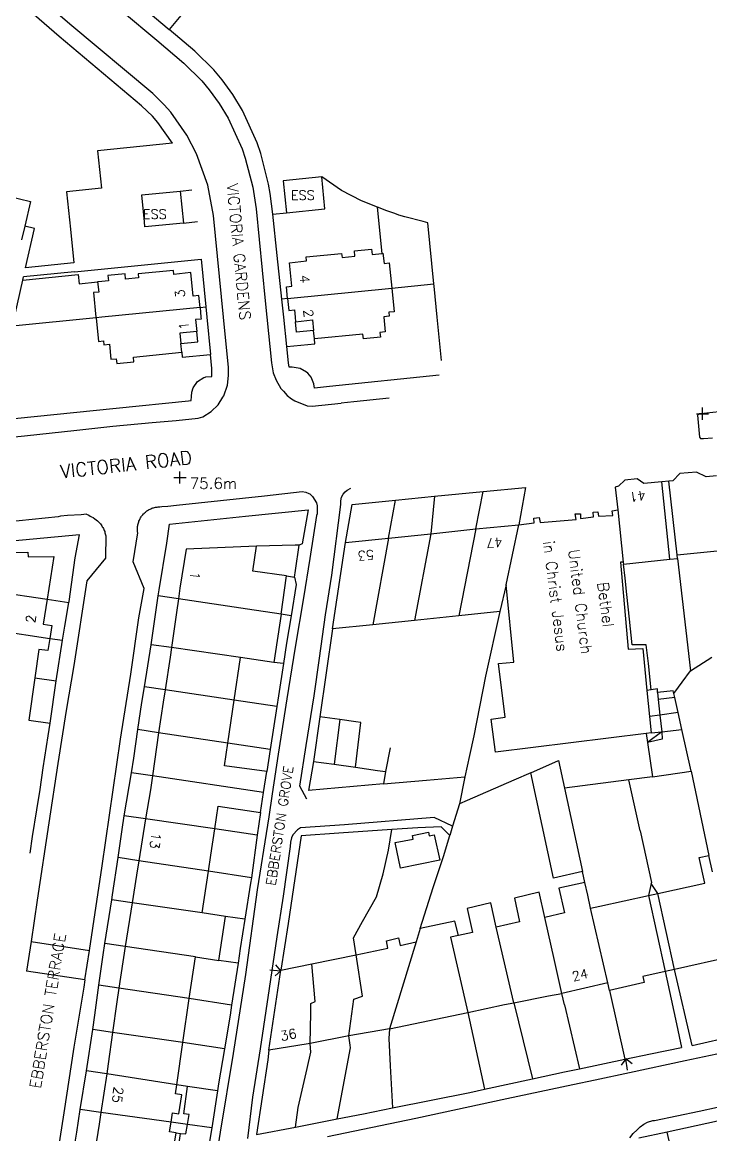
# Model space of a CAD drawing. Extents: x 427500 to 429848, y 434500 to 436505.
# Drawn here: x 428686.5 to 428773.8, y 435396.3 to 435537.4 of the extents above; entities that cross this region are included whole.
import ezdxf

# ---------------------------------------------------------------- set-up
doc = ezdxf.new("R2010")
doc.units = 0
doc.layers.add('LPTIP_Ex_Base', color=8, linetype='Continuous')
doc.styles.add('MtXpl_Romans', font='romans__.ttf')

msp = doc.modelspace()

# ---------------------------------------------------------------- linework, layer by layer
at = {"layer": 'LPTIP_Ex_Base', "color": 251, "true_color": 0x636466}
for p, q in [((428713.66, 435546.69), (428705.19, 435536.5)), ((428700.61, 435540.39), (428704.94, 435536.71)), ((428692.6, 435537.18), (428689.55, 435539.8)), ((428699.27, 435538.79), (428703.6, 435535.12)), ((428691.25, 435535.59), (428688.07, 435538.34)), ((428703.09, 435528.35), (428692.6, 435537.18)), ((428704.94, 435536.71), (428705.19, 435536.5)), ((428708.45, 435533.75), (428705.19, 435536.5)), ((428701.69, 435526.81), (428691.25, 435535.59)), ((428703.6, 435535.12), (428707.04, 435532.22)), ((428710.83, 435531.37), (428708.45, 435533.75)), ((428707.04, 435532.22), (428709.3, 435529.96)), ((428711.9, 435530.11), (428710.83, 435531.37)), ((428713.26, 435528.24), (428711.9, 435530.11)), ((428709.3, 435529.96), (428710.27, 435528.82)), ((428710.27, 435528.82), (428711.53, 435527.09)), ((428704.56, 435526.93), (428703.09, 435528.35)), ((428714.48, 435526.23), (428713.26, 435528.24)), ((428703.05, 435525.49), (428701.69, 435526.81)), ((428705.39, 435525.99), (428704.56, 435526.93)), ((428707.43, 435523.09), (428705.39, 435525.99)), ((428711.53, 435527.09), (428712.64, 435525.26)), ((428716.35, 435522.11), (428714.48, 435526.23)), ((428703.76, 435524.7), (428703.05, 435525.49)), ((428705.62, 435522.06), (428703.76, 435524.7)), ((428712.64, 435525.26), (428714.42, 435521.34)), ((428708.66, 435520.73), (428707.43, 435523.09)), ((428705.62, 435522.06), (428696.11, 435521.09)), ((428716.82, 435520.76), (428716.35, 435522.11)), ((428696.11, 435521.09), (428696.58, 435516.34)), ((428710.07, 435516.76), (428708.66, 435520.73)), ((428714.42, 435521.34), (428714.83, 435520.15)), ((428717.77, 435516.87), (428716.82, 435520.76)), ((428714.83, 435520.15), (428715.78, 435516.5)), ((428724.52, 435517.8), (428719.63, 435517.31)), ((428727.01, 435516.05), (428724.52, 435517.8)), ((428724.92, 435513.74), (428724.52, 435517.8)), ((428680.14, 435516.46), (428687.58, 435514.69)), ((428696.58, 435516.34), (428692.18, 435515.9)), ((428701.7, 435515.51), (428706.59, 435516)), ((428706.59, 435516), (428708.06, 435516.15)), ((428706.59, 435516), (428706.99, 435511.94)), ((428710.8, 435512.88), (428710.07, 435516.76)), ((428715.78, 435516.5), (428716.2, 435513.73)), ((428717.99, 435515.67), (428717.77, 435516.87)), ((428719.63, 435517.31), (428720.04, 435513.25)), ((428729.56, 435514.77), (428727.01, 435516.05)), ((428687.58, 435514.69), (428686.87, 435511.54)), ((428692.18, 435515.9), (428692.65, 435511.16)), ((428702.04, 435512.1), (428701.7, 435515.51)), ((428718.32, 435513.08), (428717.99, 435515.67)), ((428731.59, 435513.97), (428729.56, 435514.77)), ((428716.2, 435513.73), (428717.37, 435502.07)), ((428718.32, 435513.08), (428720.04, 435513.25)), ((428720.04, 435513.25), (428724.92, 435513.74)), ((428732.78, 435513.5), (428731.59, 435513.97)), ((428732.17, 435508.09), (428731.59, 435513.97)), ((428733.78, 435513.14), (428732.78, 435513.5)), ((428702.11, 435511.45), (428702.04, 435512.1)), ((428706.99, 435511.94), (428702.11, 435511.45)), ((428706.99, 435511.94), (428708.77, 435512.12)), ((428712.05, 435500), (428710.8, 435512.88)), ((428718.89, 435507.83), (428718.32, 435513.08)), ((428734.32, 435512.95), (428733.78, 435513.14)), ((428735.04, 435512.73), (428734.32, 435512.95)), ((428737.38, 435512.12), (428735.04, 435512.73)), ((428737.97, 435511.97), (428737.38, 435512.12)), ((428738.75, 435504.22), (428737.97, 435511.97)), ((428686.87, 435511.54), (428686.47, 435509.79)), ((428688.12, 435511.26), (428686.87, 435511.54)), ((428686.98, 435506.26), (428688.12, 435511.26)), ((428692.65, 435511.16), (428693.08, 435506.87)), ((428719.48, 435502.28), (428718.89, 435507.83)), ((428722.55, 435507.63), (428727.05, 435508.08)), ((428722.6, 435507.13), (428722.55, 435507.63)), ((428727.05, 435508.08), (428727.1, 435507.58)), ((428727.1, 435507.58), (428728.74, 435507.75)), ((428728.67, 435508.41), (428730.85, 435508.63)), ((428728.74, 435507.75), (428728.67, 435508.41)), ((428730.85, 435508.63), (428730.92, 435507.96)), ((428730.92, 435507.96), (428732.17, 435508.09)), ((428732.17, 435508.09), (428732.29, 435508.1)), ((428732.29, 435508.1), (428732.42, 435506.81)), ((428693.08, 435506.87), (428686.98, 435506.26)), ((428693.19, 435505.74), (428709.24, 435507.35)), ((428709.24, 435507.35), (428709.83, 435501.32)), ((428720.45, 435506.91), (428722.6, 435507.13)), ((428720.75, 435503.92), (428720.45, 435506.91)), ((428732.42, 435506.81), (428733.09, 435506.88)), ((428733.09, 435506.88), (428733.41, 435503.68)), ((428686.63, 435504.68), (428693.63, 435505.39)), ((428686.63, 435504.68), (428686.72, 435505.1)), ((428693.19, 435505.74), (428686.72, 435505.1)), ((428693.63, 435505.39), (428693.75, 435504.23)), ((428699.59, 435505.48), (428697.42, 435505.27)), ((428697.42, 435505.27), (428697.48, 435504.6)), ((428699.66, 435504.82), (428699.59, 435505.48)), ((428701.29, 435504.98), (428699.66, 435504.82)), ((428705.73, 435505.93), (428701.24, 435505.48)), ((428701.24, 435505.48), (428701.29, 435504.98)), ((428705.78, 435505.43), (428705.73, 435505.93)), ((428707.93, 435505.65), (428705.78, 435505.43)), ((428708.22, 435502.66), (428707.93, 435505.65)), ((428685.56, 435500), (428686.63, 435504.68)), ((428693.75, 435504.23), (428696.11, 435504.47)), ((428696.23, 435504.48), (428696.11, 435504.47)), ((428696.11, 435504.47), (428696.24, 435503.18)), ((428697.48, 435504.6), (428696.23, 435504.48)), ((428720.04, 435503.85), (428720.75, 435503.92)), ((428720.19, 435502.35), (428720.04, 435503.85)), ((428720.19, 435502.35), (428733.41, 435503.68)), ((428733.41, 435503.68), (428738.75, 435504.22)), ((428733.41, 435503.68), (428733.71, 435500.68)), ((428738.78, 435503.91), (428738.75, 435504.22)), ((428739.17, 435500), (428738.78, 435503.91)), ((428696.24, 435503.18), (428695.58, 435503.11)), ((428695.58, 435503.11), (428695.89, 435500)), ((428708.94, 435502.73), (428708.22, 435502.66)), ((428709.09, 435501.24), (428708.94, 435502.73)), ((428717.37, 435502.07), (428717.57, 435500)), ((428720.19, 435502.35), (428719.48, 435502.28)), ((428719.72, 435500), (428719.48, 435502.28)), ((428720.19, 435502.35), (428720.34, 435500.86)), ((428709.09, 435501.24), (428696.65, 435500)), ((428709.09, 435501.24), (428709.83, 435501.32)), ((428709.09, 435501.24), (428709.21, 435500)), ((428709.83, 435501.32), (428709.96, 435500)), ((428720.34, 435500.86), (428721.05, 435500.93)), ((428721.05, 435500.93), (428721.15, 435500)), ((428733.71, 435500.68), (428733.04, 435500.61)), ((428733.04, 435500.61), (428733.09, 435500.11)), ((428695.9, 435499.92), (428685.31, 435498.87)), ((428695.89, 435500), (428695.9, 435499.92)), ((428696.65, 435500), (428695.9, 435499.92)), ((428695.9, 435499.92), (428696.2, 435496.93)), ((428709.24, 435499.75), (428708.52, 435499.68)), ((428708.52, 435499.68), (428708.67, 435498.17)), ((428709.21, 435500), (428709.24, 435499.75)), ((428709.96, 435500), (428710.42, 435495.28)), ((428712.68, 435493.62), (428712.05, 435500)), ((428717.57, 435500), (428718.14, 435494.2)), ((428720.11, 435496.26), (428719.72, 435500)), ((428721.15, 435500), (428721.21, 435499.42)), ((428721.21, 435499.42), (428723.35, 435499.64)), ((428721.34, 435498.11), (428721.21, 435499.42)), ((428723.35, 435499.64), (428723.49, 435498.32)), ((428733.09, 435500.11), (428732.39, 435500.04)), ((428732.39, 435500.04), (428732.39, 435500)), ((428732.39, 435500), (428732.58, 435498.13)), ((428739.73, 435494.49), (428739.17, 435500)), ((428708.67, 435498.17), (428706.53, 435497.96)), ((428706.53, 435497.96), (428706.66, 435496.65)), ((428708.8, 435496.86), (428708.67, 435498.17)), ((428723.49, 435498.32), (428721.34, 435498.11)), ((428723.6, 435497.23), (428723.49, 435498.32)), ((428729.73, 435497.84), (428723.6, 435497.23)), ((428729.8, 435497.23), (428729.73, 435497.84)), ((428732.58, 435498.13), (428731.91, 435498.06)), ((428731.91, 435498.06), (428731.98, 435497.45)), ((428696.2, 435496.93), (428696.86, 435496.99)), ((428696.86, 435496.99), (428696.91, 435496.49)), ((428696.91, 435496.49), (428697.61, 435496.57)), ((428697.61, 435496.57), (428697.8, 435494.66)), ((428706.66, 435496.65), (428708.8, 435496.86)), ((428706.77, 435495.55), (428706.66, 435496.65)), ((428720.11, 435496.26), (428723.66, 435496.61)), ((428720.33, 435494.2), (428720.11, 435496.26)), ((428723.66, 435496.61), (428723.6, 435497.23)), ((428731.98, 435497.45), (428729.8, 435497.23)), ((428700.64, 435494.94), (428706.77, 435495.55)), ((428700.71, 435494.33), (428700.64, 435494.94)), ((428706.77, 435495.55), (428706.83, 435494.92)), ((428706.83, 435494.92), (428710.42, 435495.28)), ((428710.59, 435493.5), (428710.42, 435495.28)), ((428697.8, 435494.66), (428698.47, 435494.73)), ((428698.47, 435494.73), (428698.53, 435494.11)), ((428698.53, 435494.11), (428700.71, 435494.33)), ((428710.6, 435492.69), (428710.59, 435493.5)), ((428712.69, 435492.59), (428712.68, 435493.62)), ((428718.14, 435494.2), (428718.37, 435492.93)), ((428720.38, 435493.65), (428720.33, 435494.2)), ((428720.78, 435493.66), (428720.38, 435493.65)), ((428721.77, 435493.5), (428720.78, 435493.66)), ((428722.58, 435493.04), (428721.77, 435493.5)), ((428708.79, 435491.83), (428709.59, 435492.35)), ((428709.59, 435492.35), (428709.73, 435492.4)), ((428709.73, 435492.4), (428709.83, 435492.42)), ((428709.83, 435492.42), (428710.58, 435492.48)), ((428710.58, 435492.48), (428710.6, 435492.69)), ((428712.56, 435491.37), (428712.69, 435492.59)), ((428718.37, 435492.93), (428718.73, 435491.99)), ((428718.73, 435491.99), (428719.34, 435490.96)), ((428722.76, 435492.89), (428722.58, 435493.04)), ((428723.17, 435492.4), (428722.76, 435492.89)), ((428723.54, 435491.54), (428723.17, 435492.4)), ((428739.4, 435492.65), (428725.49, 435491.19)), ((428708.06, 435490.48), (428708.23, 435491.04)), ((428708.23, 435491.04), (428708.79, 435491.83)), ((428712.09, 435490), (428712.56, 435491.37)), ((428719.34, 435490.96), (428719.67, 435490.6)), ((428719.67, 435490.6), (428720.14, 435490.07)), ((428723.62, 435490.99), (428723.54, 435491.54)), ((428725.49, 435491.19), (428723.62, 435490.99)), ((428698.45, 435488.45), (428707.62, 435489.39)), ((428707.62, 435489.39), (428707.97, 435489.43)), ((428707.97, 435489.43), (428707.99, 435489.94)), ((428707.99, 435489.94), (428708.06, 435490.48)), ((428711.37, 435488.88), (428711.98, 435489.84)), ((428711.98, 435489.84), (428712.09, 435490)), ((428720.14, 435490.07), (428720.7, 435489.62)), ((428720.7, 435489.62), (428721.11, 435489.37)), ((428721.11, 435489.37), (428722.66, 435488.75)), ((428728.6, 435489.26), (428727, 435489.09)), ((428733.07, 435489.74), (428728.6, 435489.26)), ((428685.55, 435487.15), (428698.45, 435488.45)), ((428709.45, 435487.37), (428710.51, 435488.03)), ((428710.51, 435488.03), (428711.37, 435488.88)), ((428722.66, 435488.75), (428723.3, 435488.69)), ((428723.3, 435488.69), (428727, 435489.09)), ((428773.74, 435487.87), (428772.61, 435487.75)), ((428773.75, 435487.87), (428773.74, 435487.87)), ((428775.31, 435488.04), (428773.75, 435487.87)), ((428698.05, 435486.15), (428703.04, 435486.62)), ((428703.04, 435486.62), (428706.05, 435486.9)), ((428706.05, 435486.9), (428708.87, 435487.18)), ((428708.87, 435487.18), (428709.45, 435487.37)), ((428772.42, 435487.75), (428772.16, 435487.55)), ((428772.16, 435487.55), (428772.44, 435484.79)), ((428772.61, 435487.75), (428772.42, 435487.75)), ((428677.38, 435484.04), (428686.85, 435484.95)), ((428686.85, 435484.95), (428693.46, 435485.66)), ((428693.46, 435485.66), (428698.05, 435486.15)), ((428772.44, 435484.79), (428772.57, 435484.6)), ((428772.57, 435484.6), (428772.95, 435484.6)), ((428772.95, 435484.6), (428774.06, 435484.71)), ((428762.95, 435479.3), (428762.15, 435478.55)), ((428764.5, 435479.5), (428762.95, 435479.3)), ((428765.35, 435478.9), (428764.5, 435479.5)), ((428769.95, 435480.15), (428769.05, 435479.25)), ((428772.05, 435480.35), (428769.95, 435480.15)), ((428773.25, 435479.75), (428772.05, 435480.35)), ((428774.6, 435479.89), (428773.25, 435479.75)), ((428717.25, 435477.35), (428722.05, 435477.9)), ((428722.05, 435477.9), (428722.5, 435477.8)), ((428727.5, 435477.85), (428727.75, 435478.05)), ((428727.75, 435478.05), (428728.2, 435478.3)), ((428744.98, 435477.87), (428750.35, 435478.4)), ((428750.35, 435478.4), (428749.51, 435473.66)), ((428762.15, 435478.55), (428761.75, 435478.45)), ((428761.75, 435478.45), (428762.07, 435475.55)), ((428767.65, 435479.12), (428765.35, 435478.9)), ((428768.55, 435479.2), (428767.65, 435479.12)), ((428768.65, 435469.29), (428767.65, 435479.12)), ((428769.05, 435479.25), (428768.55, 435479.2)), ((428769.6, 435469.85), (428768.55, 435479.2)), ((428706.1, 435476.15), (428717.25, 435477.35)), ((428722.5, 435477.8), (428722.9, 435477.65)), ((428722.9, 435477.65), (428723, 435477.6)), ((428723, 435477.6), (428723.35, 435477.25)), ((428723.35, 435477.25), (428723.85, 435476.45)), ((428726.95, 435476.7), (428727.05, 435477.15)), ((428726.95, 435476.25), (428726.95, 435476.7)), ((428727.05, 435477.15), (428727.25, 435477.55)), ((428727.25, 435477.55), (428727.5, 435477.85)), ((428728.4, 435476.25), (428733.86, 435476.78)), ((428732.99, 435471.97), (428733.86, 435476.78)), ((428733.86, 435476.78), (428738.84, 435477.27)), ((428738.84, 435477.27), (428738.35, 435472.53)), ((428738.84, 435477.27), (428744.98, 435477.87)), ((428744.05, 435473.13), (428744.98, 435477.87)), ((428701.91, 435475.03), (428701.99, 435475.11)), ((428701.99, 435475.11), (428702.07, 435475.19)), ((428702.07, 435475.19), (428702.16, 435475.27)), ((428702.16, 435475.27), (428702.26, 435475.35)), ((428702.26, 435475.35), (428702.36, 435475.42)), ((428702.36, 435475.42), (428702.45, 435475.49)), ((428702.45, 435475.49), (428702.55, 435475.55)), ((428702.55, 435475.55), (428702.66, 435475.6)), ((428702.66, 435475.6), (428702.76, 435475.66)), ((428702.76, 435475.66), (428702.87, 435475.7)), ((428702.87, 435475.7), (428702.98, 435475.75)), ((428702.98, 435475.75), (428703.09, 435475.79)), ((428703.09, 435475.79), (428703.21, 435475.82)), ((428703.21, 435475.82), (428703.32, 435475.85)), ((428703.32, 435475.85), (428703.44, 435475.88)), ((428703.44, 435475.88), (428703.55, 435475.9)), ((428703.55, 435475.9), (428703.67, 435475.91)), ((428703.67, 435475.91), (428703.79, 435475.92)), ((428703.79, 435475.92), (428704.01, 435475.93)), ((428704.01, 435475.93), (428704.26, 435475.96)), ((428704.26, 435475.96), (428705, 435476.03)), ((428705, 435476.03), (428706.1, 435476.15)), ((428714.85, 435474.75), (428722.8, 435475.55)), ((428722.8, 435475.55), (428722.05, 435471.25)), ((428723.85, 435476.45), (428723.95, 435476.05)), ((428723.95, 435476.05), (428723.95, 435475.05)), ((428725.8, 435467.25), (428726.95, 435476.25)), ((428727.55, 435471.4), (428728.4, 435476.25)), ((428758.95, 435475.25), (428759.55, 435475.3)), ((428759, 435474.65), (428758.95, 435475.25)), ((428759.55, 435475.3), (428759.6, 435474.75)), ((428761.35, 435475.45), (428762.07, 435475.55)), ((428761.45, 435474.85), (428761.35, 435475.45)), ((428762.07, 435475.55), (428762.75, 435468.9)), ((428691.1, 435474.65), (428684.5, 435474)), ((428691.4, 435474.75), (428691.1, 435474.65)), ((428692.3, 435474.85), (428691.4, 435474.75)), ((428694, 435474.94), (428692.3, 435474.85)), ((428694.69, 435475), (428694, 435474.94)), ((428694.69, 435475), (428694.99, 435474.86)), ((428694.99, 435474.86), (428695.17, 435474.77)), ((428695.17, 435474.77), (428695.35, 435474.68)), ((428695.35, 435474.68), (428695.52, 435474.57)), ((428695.52, 435474.57), (428695.76, 435474.41)), ((428695.76, 435474.41), (428695.77, 435474.4)), ((428695.77, 435474.4), (428695.93, 435474.28)), ((428695.93, 435474.28), (428696.08, 435474.16)), ((428696.08, 435474.16), (428696.23, 435474.02)), ((428696.23, 435474.02), (428696.37, 435473.87)), ((428696.37, 435473.87), (428696.46, 435473.77)), ((428696.46, 435473.77), (428696.54, 435473.66)), ((428696.54, 435473.66), (428696.62, 435473.54)), ((428701.19, 435473.56), (428701.22, 435473.67)), ((428701.22, 435473.67), (428701.24, 435473.79)), ((428701.24, 435473.79), (428701.27, 435473.9)), ((428701.27, 435473.9), (428701.31, 435474.02)), ((428701.31, 435474.02), (428701.35, 435474.13)), ((428701.35, 435474.13), (428701.4, 435474.24)), ((428701.4, 435474.24), (428701.45, 435474.34)), ((428701.45, 435474.34), (428701.5, 435474.45)), ((428701.5, 435474.45), (428701.56, 435474.55)), ((428701.56, 435474.55), (428701.62, 435474.65)), ((428701.62, 435474.65), (428701.69, 435474.75)), ((428701.69, 435474.75), (428701.76, 435474.84)), ((428701.76, 435474.84), (428701.83, 435474.94)), ((428701.83, 435474.94), (428701.91, 435475.03)), ((428704.9, 435471.35), (428705.2, 435473.75)), ((428705.2, 435473.75), (428714.85, 435474.75)), ((428723.85, 435474.85), (428723, 435469.4)), ((428723.95, 435475.05), (428723.85, 435474.85)), ((428744.05, 435473.13), (428749.51, 435473.66)), ((428747.91, 435466.06), (428749.51, 435473.66)), ((428749.51, 435473.66), (428751.45, 435473.9)), ((428751.4, 435474.5), (428752.1, 435474.6)), ((428751.45, 435473.9), (428751.4, 435474.5)), ((428752.1, 435474.6), (428752.2, 435473.95)), ((428752.2, 435473.95), (428756.8, 435474.35)), ((428756.8, 435474.35), (428756.65, 435475.05)), ((428756.65, 435475.05), (428757.35, 435475.05)), ((428757.35, 435475.05), (428757.35, 435474.45)), ((428757.35, 435474.45), (428759, 435474.65)), ((428759.6, 435474.75), (428761.45, 435474.85)), ((428693.8, 435472.4), (428678.15, 435470.9)), ((428693.25, 435469.45), (428693.8, 435472.4)), ((428696.62, 435473.54), (428696.7, 435473.42)), ((428696.7, 435473.42), (428696.77, 435473.3)), ((428696.77, 435473.3), (428696.83, 435473.18)), ((428696.83, 435473.18), (428696.9, 435473.05)), ((428696.9, 435473.05), (428696.95, 435472.93)), ((428696.95, 435472.93), (428697, 435472.8)), ((428697, 435472.8), (428697.04, 435472.66)), ((428697.04, 435472.66), (428697.08, 435472.53)), ((428697.08, 435472.53), (428697.12, 435472.39)), ((428697.12, 435472.39), (428697.14, 435472.26)), ((428697.14, 435472.26), (428697.12, 435469.51)), ((428700.63, 435468.96), (428701.19, 435472.62)), ((428701.15, 435473.21), (428701.16, 435473.32)), ((428701.15, 435473.09), (428701.15, 435473.21)), ((428701.15, 435472.97), (428701.15, 435473.09)), ((428701.16, 435472.85), (428701.15, 435472.97)), ((428701.16, 435473.32), (428701.18, 435473.44)), ((428701.17, 435472.74), (428701.16, 435472.85)), ((428701.19, 435472.62), (428701.17, 435472.74)), ((428701.18, 435473.44), (428701.19, 435473.56)), ((428732.99, 435471.97), (428738.35, 435472.53)), ((428738.35, 435472.53), (428736.3, 435461.53)), ((428738.35, 435472.53), (428744.05, 435473.13)), ((428744.05, 435473.13), (428741.89, 435462.11)), ((428703.9, 435465.4), (428704.9, 435471.35)), ((428716.25, 435470.95), (428707.35, 435470.55)), ((428715.8, 435467.79), (428716.25, 435470.95)), ((428721.15, 435471.06), (428716.25, 435470.95)), ((428721.68, 435471.07), (428721.15, 435471.06)), ((428721.21, 435467.86), (428721.68, 435471.07)), ((428722.05, 435471.25), (428721.68, 435471.07)), ((428725.9, 435460.45), (428727.55, 435471.4)), ((428727.55, 435471.4), (428732.99, 435471.97)), ((428732.99, 435471.97), (428731, 435460.98)), ((428685.75, 435470.15), (428687.25, 435470.2)), ((428687.25, 435470.2), (428687.3, 435469.6)), ((428687.3, 435469.6), (428690.55, 435469.65)), ((428690.55, 435469.65), (428689.7, 435464.21)), ((428692.5, 435463.95), (428693.25, 435469.45)), ((428697.11, 435469.43), (428694.75, 435466.56)), ((428697.12, 435469.51), (428697.11, 435469.43)), ((428707.35, 435470.55), (428706.55, 435465.6)), ((428769.6, 435469.85), (428775.5, 435470.43)), ((428769.65, 435469.4), (428769.6, 435469.85)), ((428702, 435465.59), (428700.63, 435468.96)), ((428723, 435469.4), (428722.2, 435464.4)), ((428762.75, 435468.9), (428762.4, 435468.9)), ((428762.4, 435468.9), (428763.4, 435457.9)), ((428762.75, 435468.9), (428762.8, 435468.65)), ((428762.8, 435468.65), (428768.65, 435469.29)), ((428763, 435466.9), (428762.8, 435468.65)), ((428768.65, 435469.29), (428769.65, 435469.4)), ((428769.65, 435469.4), (428771.3, 435455.15)), ((428720.07, 435467.17), (428715.8, 435467.79)), ((428719.36, 435462.31), (428720.07, 435467.17)), ((428720.07, 435467.17), (428721.09, 435467.02)), ((428721.09, 435467.02), (428721.21, 435467.86)), ((428721.09, 435467.02), (428721.3, 435466.1)), ((428725, 435462.25), (428725.8, 435467.25)), ((428763.2, 435464.8), (428763, 435466.9)), ((428680.81, 435465.54), (428689.7, 435464.21)), ((428694.75, 435466.56), (428693.1, 435455.8)), ((428701.35, 435461.85), (428702, 435465.59)), ((428703.79, 435464.66), (428703.9, 435465.4)), ((428706.55, 435465.6), (428706.35, 435464.27)), ((428721.3, 435466.1), (428720.63, 435462.1)), ((428747.91, 435466.06), (428747.1, 435462.65)), ((428748.9, 435456.25), (428747.91, 435466.06)), ((428689.7, 435464.21), (428689.2, 435461.05)), ((428689.7, 435464.21), (428692.47, 435463.79)), ((428691.95, 435460.8), (428692.47, 435463.79)), ((428692.47, 435463.79), (428692.5, 435463.95)), ((428702.9, 435458.45), (428703.79, 435464.66)), ((428706.35, 435464.27), (428703.79, 435464.66)), ((428706.35, 435464.27), (428706.1, 435462.55)), ((428715.12, 435462.95), (428706.35, 435464.27)), ((428722.2, 435464.4), (428721.15, 435458.15)), ((428763.55, 435461.7), (428763.2, 435464.8)), ((428706.1, 435462.55), (428705.47, 435458.08)), ((428719.36, 435462.31), (428715.12, 435462.95)), ((428747.1, 435462.65), (428741.89, 435462.11)), ((428747.1, 435462.65), (428745.3, 435454.45)), ((428689.2, 435461.05), (428690.3, 435460.9)), ((428700.3, 435454.7), (428701.35, 435461.85)), ((428719.36, 435462.31), (428718.47, 435456.21)), ((428720.63, 435462.1), (428719.36, 435462.31)), ((428720.63, 435462.1), (428720.05, 435458.65)), ((428724.25, 435456.75), (428725, 435462.25)), ((428731, 435460.98), (428725.9, 435460.45)), ((428736.3, 435461.53), (428731, 435460.98)), ((428741.89, 435462.11), (428736.3, 435461.53)), ((428763.9, 435458.45), (428763.55, 435461.7)), ((428680.13, 435460.74), (428690.05, 435459.25)), ((428690.3, 435460.9), (428690.05, 435459.25)), ((428691.67, 435459.01), (428691.95, 435460.8)), ((428725.9, 435460.45), (428724.27, 435449.32)), ((428690.05, 435459.25), (428689.8, 435457.7)), ((428690.05, 435459.25), (428691.67, 435459.01)), ((428690.85, 435453.85), (428691.67, 435459.01)), ((428702.03, 435453.1), (428702.9, 435458.45)), ((428705.47, 435458.08), (428702.9, 435458.45)), ((428720.05, 435458.65), (428719.66, 435456.05)), ((428721.15, 435458.15), (428720.1, 435451.6)), ((428765.65, 435458.45), (428763.9, 435458.45)), ((428765.95, 435456.05), (428765.65, 435458.45)), ((428688.65, 435457.85), (428688.14, 435454.25)), ((428689.8, 435457.7), (428688.65, 435457.85)), ((428705.3, 435456.85), (428704.65, 435452.71)), ((428705.47, 435458.08), (428705.3, 435456.85)), ((428714.23, 435456.83), (428705.47, 435458.08)), ((428713.4, 435451.41), (428714.23, 435456.83)), ((428718.47, 435456.21), (428714.23, 435456.83)), ((428723.55, 435451.95), (428724.25, 435456.75)), ((428763.4, 435457.9), (428765.25, 435457.95)), ((428765.25, 435457.95), (428765.76, 435452.65)), ((428771.3, 435455.15), (428774, 435456.85)), ((428693.1, 435455.8), (428692.1, 435450.1)), ((428719.66, 435456.05), (428718.47, 435456.21)), ((428719.66, 435456.05), (428719.05, 435451.95)), ((428746.95, 435456.05), (428748.9, 435456.25)), ((428747.8, 435449.25), (428746.95, 435456.05)), ((428766.3, 435452.73), (428765.95, 435456.05)), ((428688.14, 435454.25), (428687.38, 435448.89)), ((428688.14, 435454.25), (428690.85, 435453.85)), ((428699, 435446.45), (428700.3, 435454.7)), ((428745.3, 435454.45), (428743.8, 435446.9)), ((428770.23, 435453.71), (428771.3, 435455.15)), ((428690.08, 435448.5), (428690.85, 435453.85)), ((428701.7, 435451.1), (428702.03, 435453.1)), ((428704.65, 435452.71), (428702.03, 435453.1)), ((428704.65, 435452.71), (428704.4, 435451.15)), ((428713.4, 435451.41), (428704.65, 435452.71)), ((428766.3, 435452.73), (428765.76, 435452.65)), ((428765.76, 435452.65), (428766.08, 435449.35)), ((428767.1, 435452.85), (428766.3, 435452.73)), ((428767.1, 435452.4), (428767.1, 435452.85)), ((428769.1, 435452.6), (428767.1, 435452.4)), ((428769.17, 435452.28), (428769.1, 435452.6)), ((428769.17, 435452.28), (428769.77, 435453.08)), ((428769.77, 435453.08), (428770.23, 435453.71)), ((428701.22, 435447.69), (428701.7, 435451.1)), ((428704.4, 435451.15), (428703.84, 435447.29)), ((428712.61, 435445.96), (428713.4, 435451.41)), ((428718.84, 435450.59), (428713.4, 435451.41)), ((428719.05, 435451.95), (428718.84, 435450.59)), ((428720.1, 435451.6), (428719, 435444.55)), ((428722.55, 435445.65), (428723.55, 435451.95)), ((428767.1, 435452.4), (428767.19, 435451.5)), ((428769.29, 435451.75), (428767.19, 435451.5)), ((428767.19, 435451.5), (428767.39, 435449.53)), ((428769.29, 435451.75), (428769.17, 435452.28)), ((428769.71, 435449.85), (428769.29, 435451.75)), ((428692.1, 435450.1), (428691.05, 435443.4)), ((428718.84, 435450.59), (428717.99, 435445.14)), ((428769.71, 435449.85), (428767.39, 435449.53)), ((428770.18, 435447.7), (428769.71, 435449.85)), ((428687.38, 435448.89), (428690.08, 435448.5)), ((428689.85, 435446.9), (428690.08, 435448.5)), ((428724.27, 435449.32), (428723.5, 435443.65)), ((428726.8, 435448.96), (428724.27, 435449.32)), ((428726.8, 435448.96), (428726.1, 435443.28)), ((428728.85, 435448.68), (428726.8, 435448.96)), ((428728.81, 435442.9), (428729.5, 435448.59)), ((428729.5, 435448.59), (428728.85, 435448.68)), ((428746, 435449), (428747.8, 435449.25)), ((428746.55, 435444.8), (428746, 435449)), ((428767.39, 435449.53), (428766.08, 435449.35)), ((428766.08, 435449.35), (428766.28, 435447.25)), ((428767.39, 435449.53), (428767.64, 435447.41)), ((428689.22, 435442.85), (428689.85, 435446.9)), ((428700.7, 435444.05), (428701.22, 435447.69)), ((428703.84, 435447.29), (428701.22, 435447.69)), ((428703.84, 435447.29), (428703.05, 435441.8)), ((428712.61, 435445.96), (428703.84, 435447.29)), ((428743.8, 435446.9), (428743.25, 435444.4)), ((428765.65, 435447.17), (428746.55, 435444.8)), ((428766.28, 435447.25), (428765.65, 435447.17)), ((428765.65, 435447.17), (428765.81, 435446.04)), ((428767.64, 435447.41), (428765.85, 435446.05)), ((428766.28, 435447.25), (428767.64, 435447.41)), ((428767.64, 435447.41), (428770.18, 435447.7)), ((428767.64, 435447.41), (428767.7, 435446.45)), ((428771.35, 435442.4), (428770.18, 435447.7)), ((428696.7, 435430.4), (428699, 435446.45)), ((428712.2, 435443.1), (428712.61, 435445.96)), ((428717.99, 435445.14), (428712.61, 435445.96)), ((428721.75, 435440.5), (428722.55, 435445.65)), ((428765.85, 435446.05), (428765.81, 435446.04)), ((428765.81, 435446.04), (428766.45, 435441.7)), ((428767.7, 435446.45), (428765.85, 435446.05)), ((428700.39, 435442.19), (428700.7, 435444.05)), ((428717.99, 435445.14), (428717.55, 435442.35)), ((428719, 435444.55), (428718.24, 435439.52)), ((428733.2, 435445.36), (428732.6, 435442.35)), ((428743.25, 435444.4), (428742.65, 435441.7)), ((428688.8, 435440.1), (428689.22, 435442.85)), ((428691.05, 435443.4), (428689.9, 435435.85)), ((428717.55, 435442.35), (428712.2, 435443.1)), ((428723.5, 435443.65), (428722.85, 435439.97)), ((428723.5, 435443.65), (428726.1, 435443.28)), ((428726.1, 435443.28), (428728.81, 435442.9)), ((428728.81, 435442.9), (428731.6, 435442.5)), ((428751.05, 435442.2), (428754.56, 435443.75)), ((428754.56, 435443.75), (428755.32, 435440.23)), ((428699.49, 435436.74), (428700.39, 435442.19)), ((428703.05, 435441.8), (428700.39, 435442.19)), ((428703.05, 435441.8), (428702.8, 435440.05)), ((428717.14, 435439.7), (428703.05, 435441.8)), ((428717.14, 435439.7), (428717.55, 435442.35)), ((428731.6, 435442.5), (428732.6, 435442.35)), ((428732.6, 435442.35), (428732.35, 435440.8)), ((428732.35, 435440.8), (428737.81, 435441.28)), ((428737.81, 435441.28), (428742.65, 435441.7)), ((428742.65, 435441.7), (428742, 435438.25)), ((428748.88, 435441.25), (428742.95, 435438.67)), ((428751.05, 435442.2), (428748.88, 435441.25)), ((428753.9, 435428.85), (428751.05, 435442.2)), ((428763.47, 435441.31), (428755.32, 435440.23)), ((428766.45, 435441.7), (428763.47, 435441.31)), ((428764.9, 435434.85), (428763.47, 435441.31)), ((428766.45, 435441.7), (428771.35, 435442.4)), ((428771.35, 435442.4), (428773.62, 435431.7)), ((428688.39, 435437.5), (428688.8, 435440.1)), ((428702.8, 435440.05), (428702.19, 435436.35)), ((428722.65, 435438.85), (428721.75, 435440.5)), ((428732.35, 435440.8), (428722.85, 435439.97)), ((428755.32, 435440.23), (428757.6, 435429.7)), ((428716.75, 435437.15), (428717.14, 435439.7)), ((428718.24, 435439.52), (428717.8, 435436.6)), ((428742.95, 435438.67), (428742, 435438.25)), ((428687.85, 435434.1), (428688.39, 435437.5)), ((428710.96, 435435.08), (428711.4, 435437.95)), ((428711.4, 435437.95), (428716.75, 435437.15)), ((428716.75, 435437.15), (428716.35, 435434.29)), ((428742, 435438.25), (428741.11, 435435.42)), ((428689.9, 435435.85), (428688.45, 435426.05)), ((428699.2, 435435), (428699.49, 435436.74)), ((428702.19, 435436.35), (428699.49, 435436.74)), ((428702.19, 435436.35), (428701.75, 435433.7)), ((428710.96, 435435.08), (428702.19, 435436.35)), ((428717.63, 435435.54), (428716.35, 435427.35)), ((428717.8, 435436.6), (428717.63, 435435.54)), ((428727.4, 435435.6), (428721.85, 435435.2)), ((428738.8, 435436.55), (428727.4, 435435.6)), ((428741.11, 435435.42), (428738.8, 435436.55)), ((428698.69, 435431.45), (428699.2, 435435)), ((428710.45, 435431.75), (428710.96, 435435.08)), ((428716.35, 435434.29), (428710.96, 435435.08)), ((428716.35, 435434.29), (428715.6, 435428.89)), ((428721.9, 435434.2), (428720.25, 435423.1)), ((428720.85, 435434.35), (428720.7, 435433.95)), ((428721.45, 435434.95), (428720.85, 435434.35)), ((428721.85, 435435.2), (428721.45, 435434.95)), ((428726.7, 435434.54), (428721.9, 435434.2)), ((428733.42, 435435.02), (428726.7, 435434.54)), ((428733, 435432.4), (428733.42, 435435.02)), ((428736.7, 435435.2), (428733.42, 435435.02)), ((428736.05, 435434.25), (428738.05, 435434.65)), ((428736.1, 435433.8), (428736.05, 435434.25)), ((428739.65, 435435.35), (428736.7, 435435.2)), ((428738.05, 435434.65), (428738.15, 435434.2)), ((428738.15, 435434.2), (428738.8, 435434.35)), ((428738.8, 435434.35), (428739.5, 435431.1)), ((428740.75, 435434.25), (428739.65, 435435.35)), ((428739.95, 435431.6), (428740.75, 435434.25)), ((428741.11, 435435.42), (428740.75, 435434.25)), ((428764.9, 435434.85), (428766.35, 435428.3)), ((428687.54, 435431.99), (428687.85, 435434.1)), ((428701.75, 435433.7), (428701.34, 435431.05)), ((428720.5, 435432.85), (428719.65, 435426.55)), ((428720.55, 435433.4), (428720.5, 435432.85)), ((428720.7, 435433.95), (428720.55, 435433.4)), ((428733.85, 435433.35), (428736.1, 435433.8)), ((428734.5, 435430.1), (428733.85, 435433.35)), ((428698, 435426.7), (428698.69, 435431.45)), ((428701.34, 435431.05), (428698.69, 435431.45)), ((428710.15, 435429.72), (428710.45, 435431.75)), ((428732.3, 435429.4), (428733, 435432.4)), ((428738.65, 435427.65), (428739.95, 435431.6)), ((428772.4, 435431.45), (428773.62, 435431.7)), ((428773.1, 435428.2), (428772.4, 435431.45)), ((428774.06, 435429.65), (428773.62, 435431.7)), ((428695.5, 435422.5), (428696.7, 435430.4)), ((428701.34, 435431.05), (428701.05, 435429.2)), ((428710.15, 435429.72), (428701.34, 435431.05)), ((428739.5, 435431.1), (428734.5, 435430.1)), ((428701.05, 435429.2), (428700.49, 435425.72)), ((428709.37, 435424.43), (428710.15, 435429.72)), ((428715.6, 435428.89), (428710.15, 435429.72)), ((428715.6, 435428.89), (428715.5, 435428.2)), ((428731.45, 435426.45), (428732.3, 435429.4)), ((428757.6, 435429.7), (428753.9, 435428.85)), ((428757.88, 435428.3), (428757.6, 435429.7)), ((428715.5, 435428.2), (428714.79, 435423.64)), ((428716.35, 435427.35), (428714.85, 435416.6)), ((428737, 435422.45), (428738.65, 435427.65)), ((428757.88, 435428.3), (428754.6, 435427.55)), ((428754.6, 435427.55), (428755.3, 435424.45)), ((428758.25, 435426.69), (428757.88, 435428.3)), ((428766.31, 435428.14), (428765.95, 435426.64)), ((428766.35, 435428.3), (428766.31, 435428.14)), ((428767.15, 435426.9), (428766.31, 435428.14)), ((428767.15, 435426.9), (428773.1, 435428.2)), ((428688.45, 435426.05), (428687.66, 435420.79)), ((428697.03, 435420.54), (428697.9, 435426.09)), ((428697.9, 435426.09), (428698, 435426.7)), ((428700.49, 435425.72), (428697.9, 435426.09)), ((428700.49, 435425.72), (428699.6, 435420.16)), ((428709.37, 435424.43), (428700.49, 435425.72)), ((428719.65, 435426.55), (428718.85, 435421.4)), ((428729.7, 435423.35), (428731.45, 435426.45)), ((428745.95, 435425.7), (428742.95, 435425)), ((428746.66, 435422.63), (428745.95, 435425.7)), ((428752.1, 435427.05), (428748.95, 435426.3)), ((428748.95, 435426.3), (428749.6, 435423.3)), ((428752.83, 435423.83), (428752.1, 435427.05)), ((428758.62, 435425.04), (428758.25, 435426.69)), ((428759.8, 435425.3), (428765.95, 435426.64)), ((428765.95, 435426.64), (428767.15, 435426.9)), ((428765.95, 435426.64), (428768.05, 435416.98)), ((428769.27, 435417.25), (428767.15, 435426.9)), ((428712.32, 435423.98), (428709.37, 435424.43)), ((428742.95, 435425), (428743.65, 435421.95)), ((428755.3, 435424.45), (428752.83, 435423.83)), ((428758.62, 435425.04), (428759.8, 435425.3)), ((428760.78, 435415.55), (428758.62, 435425.04)), ((428711.47, 435418.39), (428712.32, 435423.98)), ((428714.79, 435423.64), (428712.32, 435423.98)), ((428714.79, 435423.64), (428714.2, 435419.9)), ((428720.25, 435423.1), (428719.35, 435417.15)), ((428728.55, 435421.25), (428729.7, 435423.35)), ((428741.4, 435423.4), (428737, 435422.45)), ((428741.85, 435421.56), (428741.4, 435423.4)), ((428749.6, 435423.3), (428746.66, 435422.63)), ((428754.05, 435418.4), (428752.83, 435423.83)), ((428695.07, 435419.67), (428695.5, 435422.5)), ((428737, 435422.45), (428736.48, 435420.76)), ((428741.85, 435421.56), (428740.85, 435421.35)), ((428743.65, 435421.95), (428741.85, 435421.56)), ((428748.87, 435413.04), (428746.66, 435422.63)), ((428687.66, 435420.79), (428687.09, 435417.03)), ((428687.66, 435420.79), (428695.07, 435419.67)), ((428696.8, 435419.1), (428697.03, 435420.54)), ((428699.6, 435420.16), (428697.03, 435420.54)), ((428699.6, 435420.16), (428698.81, 435414.87)), ((428708.52, 435418.84), (428699.6, 435420.16)), ((428718.85, 435421.4), (428717.85, 435414.85)), ((428728.9, 435419.12), (428728.55, 435421.25)), ((428732.75, 435420.9), (428734.25, 435421.25)), ((428732.9, 435419.95), (428732.75, 435420.9)), ((428736.48, 435420.76), (428733.12, 435409.74)), ((428734.25, 435421.25), (428734.45, 435420.3)), ((428734.45, 435420.3), (428736.48, 435420.76)), ((428740.85, 435421.35), (428743.03, 435411.8)), ((428694.49, 435415.92), (428695.07, 435419.67)), ((428696.27, 435415.25), (428696.8, 435419.1)), ((428707.7, 435413.55), (428708.52, 435418.84)), ((428708.52, 435418.84), (428711.47, 435418.39)), ((428714.2, 435419.9), (428713.92, 435418.05)), ((428723.25, 435417.96), (428728.9, 435419.12)), ((428728.9, 435419.12), (428732.9, 435419.95)), ((428729.7, 435413.85), (428728.9, 435419.12)), ((428776.41, 435418.85), (428769.27, 435417.25)), ((428713.92, 435418.05), (428711.47, 435418.39)), ((428713.92, 435418.05), (428713.1, 435412.74)), ((428719.35, 435417.15), (428723.25, 435417.96)), ((428723.7, 435413.2), (428723.25, 435417.96)), ((428754.97, 435414.22), (428754.05, 435418.4)), ((428769.27, 435417.25), (428768.05, 435416.98)), ((428771.5, 435407.61), (428769.27, 435417.25)), ((428694.49, 435415.92), (428687.09, 435417.03)), ((428694.49, 435415.92), (428694.35, 435415)), ((428714.85, 435416.6), (428713.3, 435406.6)), ((428717.8, 435407), (428719.35, 435417.15)), ((428768.05, 435416.98), (428765.25, 435416.35)), ((428765.25, 435416.35), (428765.4, 435415.6)), ((428768.05, 435416.98), (428769.4, 435410.95)), ((428694.35, 435415), (428693.1, 435407.4)), ((428695.75, 435411.45), (428696.27, 435415.25)), ((428698.81, 435414.87), (428696.27, 435415.25)), ((428698.81, 435414.87), (428698.55, 435413.15)), ((428707.7, 435413.55), (428698.81, 435414.87)), ((428717.85, 435414.85), (428716.7, 435407.2)), ((428760.78, 435415.55), (428754.97, 435414.22)), ((428761, 435414.6), (428760.78, 435415.55)), ((428765.4, 435415.6), (428761, 435414.6)), ((428761, 435414.6), (428762.95, 435405.86)), ((428698.55, 435413.15), (428698.01, 435409.26)), ((428706.91, 435407.97), (428707.7, 435413.55)), ((428713.1, 435412.74), (428707.7, 435413.55)), ((428723.15, 435412.95), (428723.7, 435413.2)), ((428727.95, 435408.82), (428728.6, 435413.5)), ((428728.6, 435413.5), (428729.7, 435413.85)), ((428747.7, 435412.8), (428748.87, 435413.04)), ((428748.87, 435413.04), (428753.27, 435413.89)), ((428748.87, 435413.04), (428751.26, 435403.37)), ((428753.27, 435413.89), (428754.97, 435414.22)), ((428755.3, 435412.75), (428754.97, 435414.22)), ((428713.1, 435412.74), (428712.9, 435411.45)), ((428723.06, 435407.85), (428723.15, 435411.7)), ((428723.15, 435411.7), (428723.15, 435412.95)), ((428733.12, 435409.74), (428743.03, 435411.8)), ((428743.03, 435411.8), (428747.7, 435412.8)), ((428743.03, 435411.8), (428745.16, 435402.05)), ((428755.3, 435412.75), (428757.2, 435404.65)), ((428695.48, 435409.63), (428695.75, 435411.45)), ((428712.9, 435411.45), (428712.19, 435407.2)), ((428769.4, 435410.95), (428770.15, 435407.35)), ((428694.7, 435404.4), (428695.48, 435409.63)), ((428698.01, 435409.26), (428695.48, 435409.63)), ((428698.01, 435409.26), (428697.45, 435405.3)), ((428706.91, 435407.97), (428698.01, 435409.26)), ((428727.95, 435408.82), (428723.06, 435407.85)), ((428733.12, 435409.74), (428727.95, 435408.82)), ((428728.11, 435407.63), (428727.95, 435408.82)), ((428733.12, 435409.74), (428733.05, 435408.5)), ((428771.5, 435407.61), (428778.44, 435409.2)), ((428693.1, 435407.4), (428691.8, 435399.05)), ((428706.16, 435402.62), (428706.91, 435407.97)), ((428712.19, 435407.2), (428706.91, 435407.97)), ((428722.8, 435407.8), (428717.8, 435407)), ((428723.06, 435407.85), (428722.8, 435407.8)), ((428723.14, 435406.76), (428723.06, 435407.85)), ((428728.15, 435407.3), (428728.11, 435407.63)), ((428733.05, 435408.5), (428733.2, 435405.05)), ((428766.2, 435406.55), (428770.15, 435407.35)), ((428770.6, 435405.7), (428780.71, 435407.83)), ((428712.19, 435407.2), (428711.45, 435402.75)), ((428713.3, 435406.6), (428711.65, 435396.6)), ((428716.7, 435407.2), (428715.75, 435401.05)), ((428717.8, 435407), (428717.7, 435405.8)), ((428722.67, 435404.69), (428723.14, 435406.76)), ((428726.49, 435398.3), (428728.15, 435407.3)), ((428762.95, 435405.86), (428766.2, 435406.55)), ((428697.45, 435405.3), (428697.26, 435404)), ((428717.7, 435405.8), (428716.25, 435396.3)), ((428721.55, 435399.75), (428722.67, 435404.69)), ((428733.2, 435405.05), (428733.5, 435399.69)), ((428755.3, 435404.25), (428757.2, 435404.65)), ((428757.2, 435404.65), (428762.95, 435405.86)), ((428763.55, 435404.19), (428770.6, 435405.7)), ((428693.91, 435399.49), (428694.7, 435404.4)), ((428697.26, 435404), (428694.7, 435404.4)), ((428697.26, 435404), (428696.52, 435399.13)), ((428706.16, 435402.62), (428697.26, 435404)), ((428745.16, 435402.05), (428751.26, 435403.37)), ((428751.26, 435403.37), (428755.3, 435404.25)), ((428756.35, 435402.65), (428759.2, 435403.25)), ((428759.2, 435403.25), (428763.55, 435404.19)), ((428706, 435401.48), (428706.16, 435402.62)), ((428707.5, 435402.41), (428706.16, 435402.62)), ((428707.05, 435398.95), (428707.5, 435402.41)), ((428711.31, 435401.85), (428707.5, 435402.41)), ((428711.31, 435401.85), (428710.57, 435397.15)), ((428711.45, 435402.75), (428711.31, 435401.85)), ((428743.3, 435401.65), (428745.16, 435402.05)), ((428748, 435400.9), (428756.35, 435402.65)), ((428706.8, 435401.35), (428706, 435401.48)), ((428706.4, 435398.95), (428706.8, 435401.35)), ((428715.75, 435401.05), (428715.1, 435395.8)), ((428733.5, 435399.69), (428743.3, 435401.65)), ((428736.45, 435398.4), (428748, 435400.9)), ((428772.4, 435399.3), (428778.8, 435400.7)), ((428691.8, 435399.05), (428690.65, 435391.55)), ((428693.45, 435396.6), (428693.91, 435399.49)), ((428696.52, 435399.13), (428693.91, 435399.49)), ((428696.52, 435399.13), (428696.3, 435397.65)), ((428705.41, 435397.89), (428696.52, 435399.13)), ((428705.41, 435397.89), (428705.6, 435399.05)), ((428705.6, 435399.05), (428706.4, 435398.95)), ((428707.7, 435398.85), (428707.05, 435398.95)), ((428707.49, 435397.59), (428707.7, 435398.85)), ((428721.18, 435397.26), (428721.55, 435399.75)), ((428726.49, 435398.3), (428729.8, 435398.95)), ((428729.8, 435398.95), (428733.5, 435399.69)), ((428766.7, 435398.1), (428772.4, 435399.3)), ((428696.3, 435397.65), (428695.76, 435394.21)), ((428705.2, 435396.65), (428705.41, 435397.89)), ((428707.49, 435397.59), (428705.41, 435397.89)), ((428707.3, 435396.4), (428707.49, 435397.59)), ((428710.57, 435397.15), (428707.49, 435397.59)), ((428721.18, 435397.26), (428726.49, 435398.3)), ((428725.25, 435396.05), (428736.45, 435398.4)), ((428764.9, 435397.3), (428765.35, 435397.65)), ((428765.35, 435397.65), (428765.85, 435397.9)), ((428765.85, 435397.9), (428766.5, 435398.1)), ((428766.5, 435398.1), (428766.7, 435398.1)), ((428778.25, 435398.8), (428768.33, 435396.62)), ((428693.15, 435394.59), (428693.45, 435396.6)), ((428706.05, 435396.55), (428705.2, 435396.65)), ((428705.65, 435393.9), (428706.05, 435396.55)), ((428706.05, 435396.55), (428706.6, 435396.46)), ((428706.11, 435392.69), (428706.6, 435396.46)), ((428706.6, 435396.46), (428707.3, 435396.4)), ((428710.57, 435397.15), (428710.1, 435394.15)), ((428711.65, 435396.6), (428710.45, 435388.95)), ((428716.25, 435396.3), (428721.18, 435397.26)), ((428763.6, 435395.9), (428764, 435396.45)), ((428764, 435396.45), (428764.5, 435396.9)), ((428764.5, 435396.9), (428764.9, 435397.3)), ((428768.33, 435396.62), (428764.75, 435395.84)), ((428768.75, 435394.8), (428768.33, 435396.62))]:
    msp.add_line(p, q, dxfattribs=at)
for points in [[(428772.8, 435486.97), (428772.8, 435488.53)], [(428772.03, 435487.75), (428773.58, 435487.75)], [(428705.78, 435479.65), (428707.33, 435479.65)], [(428706.55, 435478.88), (428706.55, 435480.42)], [(428718.6, 435416.44), (428719.35, 435417.1), (428718.69, 435417.85)], [(428717.93, 435417.19), (428719.35, 435417.1)], [(428763.89, 435405.29), (428763.1, 435405.9), (428762.49, 435405.11)], [(428763.29, 435404.49), (428763.1, 435405.9)]]:
    msp.add_lwpolyline(points, dxfattribs=at)

# ---------------------------------------------------------------- texts
at = {"layer": 'LPTIP_Ex_Base', "color": 251, "true_color": 0x636466, "style": 'MtXpl_Romans'}
for s, height, rotation, p in [('VICTORIA GARDENS', 1.4, 275.5, (428712.49, 435516.88)), ('4', 1.2, 274.1, (428721.72, 435505.31)), ('3', 1.2, 96.1, (428707.21, 435502.54)), ('2', 1.2, 277.6, (428722.17, 435500.91)), ('1', 1.2, 94.8, (428707.68, 435498.45)), ('VICTORIA ROAD', 1.7, 6.3, (428691.47, 435479.55)), ('41', 1.2, 187.8, (428765.52, 435478.03)), ('47', 1.2, 183.8, (428747.4, 435472.07)), ('in Christ Jesus', 1.4, 277.2, (428752.59, 435471.54)), ('53', 1.2, 184.5, (428731.1, 435470.48)), ('United Church', 1.4, 277.2, (428755.78, 435470.46)), ('1', 1.2, 263.2, (428707.91, 435467.79)), ('Bethel', 1.4, 277.2, (428759.48, 435466.31)), ('2', 1.2, 83.4, (428688.17, 435461.14)), ('EBBERSTON GROVE', 1.2, 81.4, (428718.64, 435427.83)), ('13', 1.2, 261.7, (428702.99, 435434.68)), ('EBBERSTON TERRACE', 1.4, 80.7, (428688.87, 435402.07)), ('24', 1.2, 13.4, (428756.41, 435415.74)), ('36', 1.2, 11.6, (428719.41, 435408.18)), ('25', 1.2, 262.8, (428698.2, 435402.44))]:
    msp.add_text(s, height=height, rotation=rotation, dxfattribs=at).set_placement(p)
for s, height, p in [('ESS', 1.2, (428720.61, 435514.86)), ('ESS', 1.2, (428701.83, 435512.46)), ('75.6m', 1.4, (428707.79, 435478.22))]:
    msp.add_text(s, height=height, dxfattribs=at).set_placement(p)

doc.saveas('drawing.dxf')
